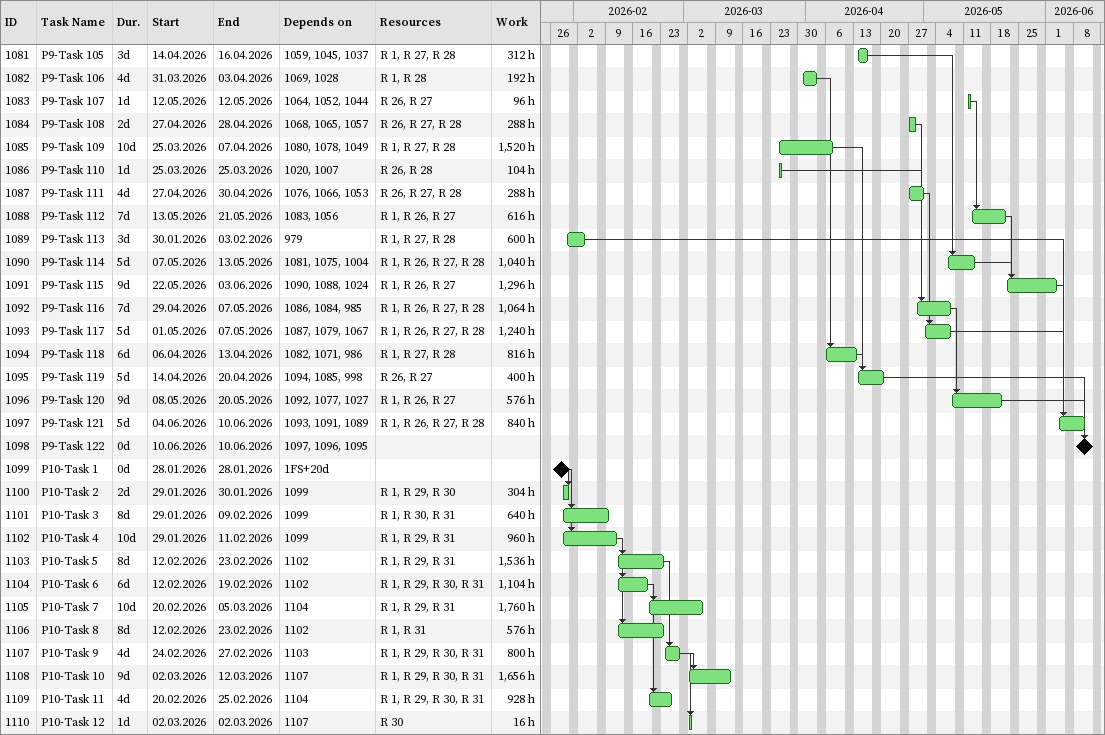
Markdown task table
| ID | Task | Duration | Start | Finish | Predecessors | Resources | Work (h) |
|---|---|---|---|---|---|---|---|
| 1081 | P9-Task 105 | 3d | 2026-04-14 | 2026-04-16 | 1059, 1045, 1037 | R 1, R 27, R 28 | 312 |
| 1082 | P9-Task 106 | 4d | 2026-03-31 | 2026-04-03 | 1069, 1028 | R 1, R 28 | 192 |
| 1083 | P9-Task 107 | 1d | 2026-05-12 | 2026-05-12 | 1064, 1052, 1044 | R 26, R 27 | 96 |
| 1084 | P9-Task 108 | 2d | 2026-04-27 | 2026-04-28 | 1068, 1065, 1057 | R 26, R 27, R 28 | 288 |
| 1085 | P9-Task 109 | 10d | 2026-03-25 | 2026-04-07 | 1080, 1078, 1049 | R 1, R 27, R 28 | 1520 |
| 1086 | P9-Task 110 | 1d | 2026-03-25 | 2026-03-25 | 1020, 1007 | R 26, R 28 | 104 |
| 1087 | P9-Task 111 | 4d | 2026-04-27 | 2026-04-30 | 1076, 1066, 1053 | R 26, R 27, R 28 | 288 |
| 1088 | P9-Task 112 | 7d | 2026-05-13 | 2026-05-21 | 1083, 1056 | R 1, R 26, R 27 | 616 |
| 1089 | P9-Task 113 | 3d | 2026-01-30 | 2026-02-03 | 979 | R 1, R 27, R 28 | 600 |
| 1090 | P9-Task 114 | 5d | 2026-05-07 | 2026-05-13 | 1081, 1075, 1004 | R 1, R 26, R 27, R 28 | 1040 |
| 1091 | P9-Task 115 | 9d | 2026-05-22 | 2026-06-03 | 1090, 1088, 1024 | R 1, R 26, R 27 | 1296 |
| 1092 | P9-Task 116 | 7d | 2026-04-29 | 2026-05-07 | 1086, 1084, 985 | R 1, R 26, R 27, R 28 | 1064 |
| 1093 | P9-Task 117 | 5d | 2026-05-01 | 2026-05-07 | 1087, 1079, 1067 | R 1, R 26, R 27, R 28 | 1240 |
| 1094 | P9-Task 118 | 6d | 2026-04-06 | 2026-04-13 | 1082, 1071, 986 | R 1, R 27, R 28 | 816 |
| 1095 | P9-Task 119 | 5d | 2026-04-14 | 2026-04-20 | 1094, 1085, 998 | R 26, R 27 | 400 |
| 1096 | P9-Task 120 | 9d | 2026-05-08 | 2026-05-20 | 1092, 1077, 1027 | R 1, R 26, R 27 | 576 |
| 1097 | P9-Task 121 | 5d | 2026-06-04 | 2026-06-10 | 1093, 1091, 1089 | R 1, R 26, R 27, R 28 | 840 |
| 1098 | P9-Task 122 | 0d | 2026-06-10 | 2026-06-10 | 1097, 1096, 1095 |  |  |
| 1099 | P10-Task 1 | 0d | 2026-01-28 | 2026-01-28 | 1FS+20d |  |  |
| 1100 | P10-Task 2 | 2d | 2026-01-29 | 2026-01-30 | 1099 | R 1, R 29, R 30 | 304 |
| 1101 | P10-Task 3 | 8d | 2026-01-29 | 2026-02-09 | 1099 | R 1, R 30, R 31 | 640 |
| 1102 | P10-Task 4 | 10d | 2026-01-29 | 2026-02-11 | 1099 | R 1, R 29, R 31 | 960 |
| 1103 | P10-Task 5 | 8d | 2026-02-12 | 2026-02-23 | 1102 | R 1, R 29, R 31 | 1536 |
| 1104 | P10-Task 6 | 6d | 2026-02-12 | 2026-02-19 | 1102 | R 1, R 29, R 30, R 31 | 1104 |
| 1105 | P10-Task 7 | 10d | 2026-02-20 | 2026-03-05 | 1104 | R 1, R 29, R 31 | 1760 |
| 1106 | P10-Task 8 | 8d | 2026-02-12 | 2026-02-23 | 1102 | R 1, R 31 | 576 |
| 1107 | P10-Task 9 | 4d | 2026-02-24 | 2026-02-27 | 1103 | R 1, R 29, R 30, R 31 | 800 |
| 1108 | P10-Task 10 | 9d | 2026-03-02 | 2026-03-12 | 1107 | R 1, R 29, R 30, R 31 | 1656 |
| 1109 | P10-Task 11 | 4d | 2026-02-20 | 2026-02-25 | 1104 | R 1, R 29, R 30, R 31 | 928 |
| 1110 | P10-Task 12 | 1d | 2026-03-02 | 2026-03-02 | 1107 | R 30 | 16 |
